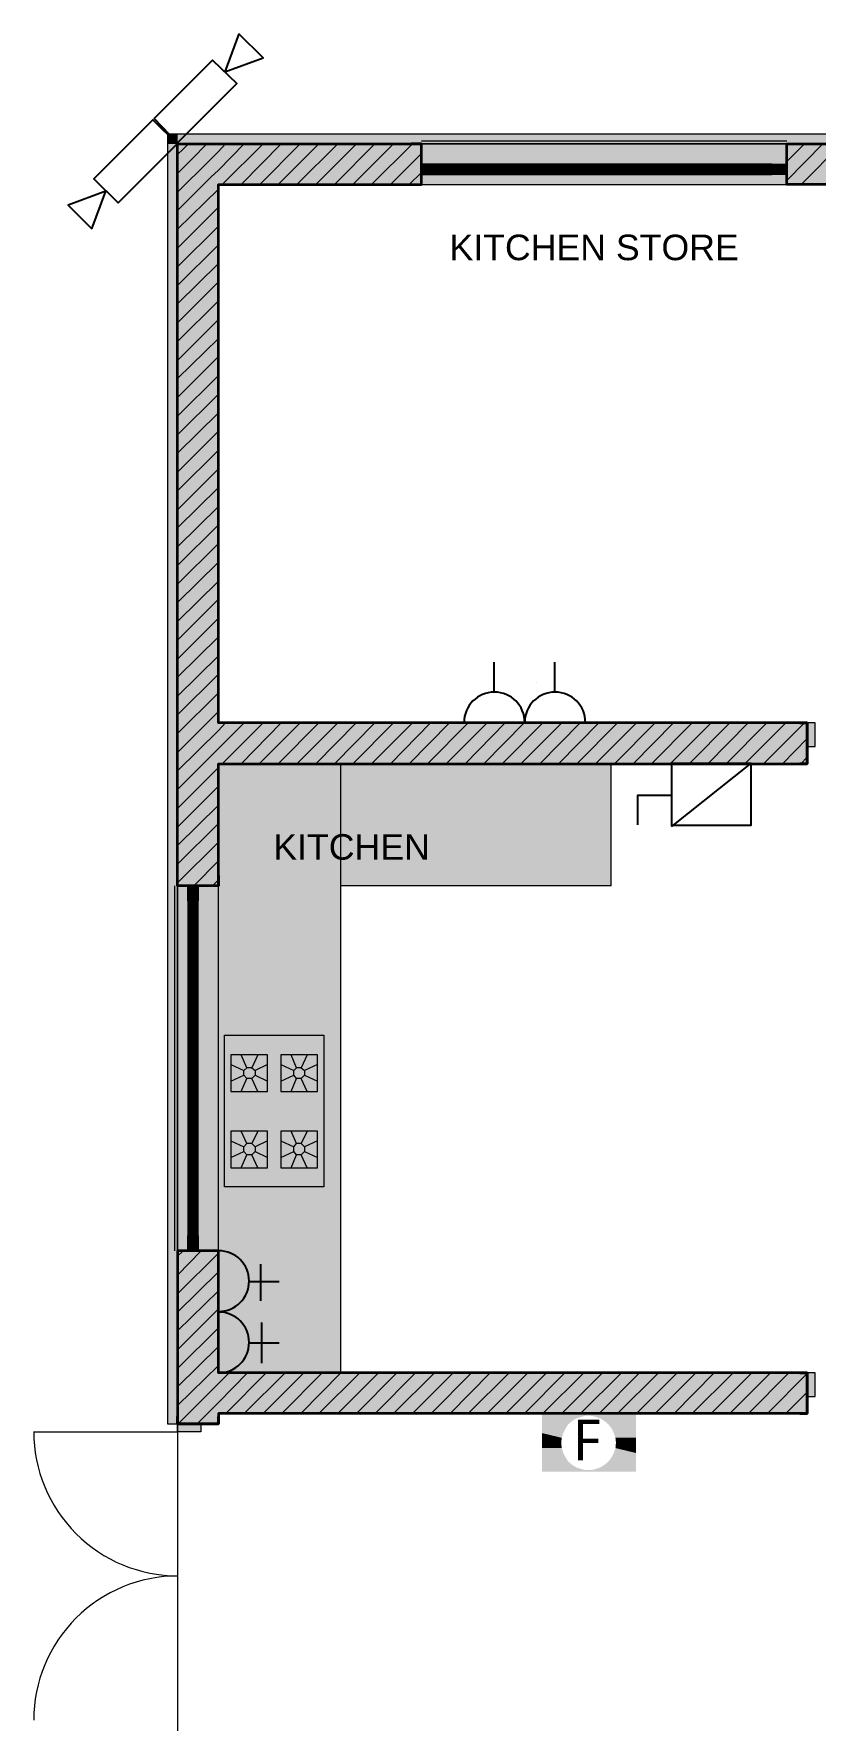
# Model space of a CAD drawing. Header units: inches. Extents: x 1845 to 54835, y 15201 to 50607.
# Drawn here: x 1845 to 9544, y 33993 to 50607 of the extents above; entities that cross this region are included whole.
import ezdxf

# ---------------------------------------------------------------- set-up
doc = ezdxf.new("R2010")
doc.units = ezdxf.units.IN
doc.header["$MEASUREMENT"] = 0
doc.layers.add('PDF_Geometry', color=7, linetype='Continuous', true_color=0xfd8379)
doc.layers.add('PDF_Solid Fills', color=7, linetype='Continuous', true_color=0xffffff)
doc.layers.add('PDF_Text', color=7, linetype='Continuous')
doc.styles.add('PDF Arial-BoldMT', font='arial.ttf')
doc.styles.add('PDF Ebrima', font='ebrima.ttf')

msp = doc.modelspace()

# ---------------------------------------------------------------- linework, layer by layer
at = {"layer": 'PDF_Geometry', "color": 6, "lineweight": 25}
for points in [[(3866, 50607), (3729, 50231), (4104, 50369)], [(3030, 49771), (3607, 50347), (3845, 50115), (3263, 49533)], [(3258, 49522), (2676, 48940), (2438, 49178), (3020, 49760)], [(2416, 48686), (2554, 49056), (2184, 48919)]]:
    msp.add_lwpolyline(points, close=True, dxfattribs=at)
at = {"layer": 'PDF_Geometry', "color": 251, "lineweight": 18, "true_color": 0x696969}
msp.add_lwpolyline([(3263, 49617), (3163, 49617), (3163, 36912), (3263, 36912), (3263, 49522), (48681, 49522), (48681, 49617)], close=True, dxfattribs=at)
at = {"layer": 'PDF_Geometry', "color": 123, "lineweight": 18, "true_color": 0x70cdbd}
msp.add_lwpolyline([(3263, 49522), (3263, 21805), (15058, 21805), (15058, 15804), (23863, 15804), (23863, 21805), (53787, 21805), (53787, 49522)], close=True, dxfattribs=at)
at = {"layer": 'PDF_Geometry', "lineweight": 9}
for points in [[(3263, 48866), (3517, 49120), (3591, 49194), (3665, 49263), (3919, 49522)], [(3263, 49046), (3337, 49120), (3501, 49284), (3665, 49448), (3734, 49522)], [(3549, 49522), (3406, 49374), (3263, 49231)], [(3369, 49522), (3316, 49469), (3263, 49416)], [(3702, 49120), (4104, 49522)], [(3888, 49120), (4284, 49522)], [(4073, 49120), (4470, 49522)], [(4253, 49120), (4655, 49522)], [(4438, 49120), (4840, 49522)], [(4623, 49120), (5025, 49522)], [(4808, 49120), (5205, 49522)], [(4988, 49120), (5390, 49522)], [(5173, 49120), (5576, 49522)], [(9264, 49162), (9618, 49522)], [(9264, 49347), (9438, 49522)], [(9407, 49120), (9803, 49522)], [(5359, 49120), (5665, 49427)], [(5544, 49120), (5665, 49241)], [(3263, 48681), (3665, 49077)], [(3263, 48495), (3665, 48898)], [(3263, 48310), (3665, 48712)], [(3263, 48125), (3665, 48527)], [(3263, 47945), (3665, 48342)], [(3263, 47760), (3665, 48162)], [(3263, 47575), (3665, 47977)], [(3263, 47389), (3665, 47792)], [(3263, 47210), (3665, 47606)], [(3263, 47024), (3665, 47426)], [(3263, 46839), (3665, 47241)], [(3263, 46654), (3665, 47056)], [(3263, 46474), (3665, 46871)], [(3263, 46289), (3665, 46691)], [(3263, 46104), (3665, 46506)], [(3263, 45918), (3665, 46321)], [(3263, 45738), (3665, 46135)], [(3263, 45553), (3665, 45950)], [(3263, 45368), (3665, 45770)], [(3263, 45183), (3665, 45585)], [(3263, 45003), (3665, 45400)], [(3263, 44818), (3665, 45215)], [(3263, 44633), (3665, 45035)], [(3263, 44447), (3665, 44849)], [(3263, 44267), (3665, 44664)], [(3263, 44082), (3665, 44479)], [(3263, 43897), (3665, 44299)], [(3263, 43712), (3665, 44114)], [(3263, 43527), (3665, 43929)], [(3263, 43161), (3665, 43564), (3919, 43818)], [(3263, 43347), (3665, 43744), (3734, 43818)], [(3702, 43415), (4104, 43818)], [(3888, 43415), (4284, 43818)], [(4067, 43415), (4470, 43818)], [(4253, 43415), (4655, 43818)], [(4438, 43415), (4840, 43818)], [(4623, 43415), (5020, 43818)], [(4808, 43415), (5205, 43818)], [(4988, 43415), (5390, 43818)], [(5173, 43415), (5576, 43818)], [(5359, 43415), (5755, 43818)], [(5544, 43415), (5941, 43818)], [(5724, 43415), (6126, 43818)], [(5909, 43415), (6311, 43818)], [(6094, 43415), (6491, 43818)], [(6279, 43415), (6676, 43818)], [(6459, 43415), (6861, 43818)], [(6644, 43415), (7047, 43818)], [(6830, 43415), (7227, 43818)], [(7015, 43415), (7412, 43818)], [(7195, 43415), (7597, 43818)], [(7380, 43415), (7782, 43818)], [(7565, 43415), (7967, 43818)], [(7750, 43415), (8147, 43818)], [(7930, 43415), (8332, 43818)], [(8115, 43415), (8518, 43818)], [(8301, 43415), (8703, 43818)], [(8486, 43415), (8883, 43818)], [(8666, 43415), (9068, 43818)], [(8851, 43415), (9253, 43818)], [(9036, 43415), (9438, 43818)], [(9221, 43415), (9465, 43664)], [(3263, 42976), (3665, 43378)], [(9401, 43415), (9465, 43479)], [(3263, 42791), (3665, 43193)], [(3263, 42611), (3665, 43008)], [(3263, 42426), (3665, 42828)], [(3263, 42241), (3665, 42643)], [(3422, 42214), (3665, 42458)], [(3607, 42214), (3665, 42273)], [(3263, 38378), (3496, 38616)], [(3263, 38563), (3316, 38616)], [(3263, 38193), (3665, 38595)], [(3263, 38013), (3665, 38410)], [(3263, 37828), (3665, 38224)], [(3263, 37642), (3665, 38045)], [(3263, 37457), (3665, 37859)], [(3263, 37277), (3665, 37674)], [(3263, 37092), (3665, 37489)], [(3268, 36912), (3665, 37309), (3771, 37415)], [(3454, 36912), (3665, 37124), (3951, 37415)], [(3739, 37013), (4136, 37415)], [(3919, 37013), (4321, 37415)], [(4104, 37013), (4507, 37415)], [(4290, 37013), (4687, 37415)], [(4475, 37013), (4872, 37415)], [(4655, 37013), (5057, 37415)], [(4840, 37013), (5242, 37415)], [(5025, 37013), (5422, 37415)], [(5210, 37013), (5607, 37415)], [(5390, 37013), (5792, 37415)], [(5576, 37013), (5978, 37415)], [(5761, 37013), (6158, 37415)], [(5946, 37013), (6343, 37415)], [(6126, 37013), (6528, 37415)], [(6311, 37013), (6713, 37415)], [(6496, 37013), (6898, 37415)], [(6681, 37013), (7078, 37415)], [(6861, 37013), (7264, 37415)], [(7047, 37013), (7449, 37415)], [(7232, 37013), (7634, 37415)], [(7417, 37013), (7814, 37415)], [(7597, 37013), (7999, 37415)], [(7782, 37013), (8184, 37415)], [(7967, 37013), (8369, 37415)], [(8153, 37013), (8549, 37415)], [(8332, 37013), (8735, 37415)], [(8518, 37013), (8920, 37415)], [(8703, 37013), (9105, 37415)], [(8888, 37013), (9285, 37415)], [(9073, 37013), (9465, 37410)], [(9253, 37013), (9465, 37224)], [(3639, 36912), (3665, 36939)], [(9438, 37013), (9465, 37039)]]:
    msp.add_lwpolyline(points, dxfattribs=at)
at = {"layer": 'PDF_Geometry', "color": 7, "lineweight": 35}
for points in [[(3665, 42315), (3665, 42214), (3464, 42214), (3364, 42214), (3263, 42214), (3263, 49522), (3665, 49522), (5665, 49522)], [(9391, 43818), (9465, 43818), (9391, 43818), (9465, 43818), (3665, 43818), (3665, 49120), (5665, 49120), (5665, 49220), (5665, 49321), (5665, 49522), (5565, 49522)], [(11338, 43818), (11264, 43818), (11338, 43818), (11264, 43818), (11264, 49120), (9264, 49120), (9264, 49220), (9264, 49321), (9264, 49522), (9364, 49522)], [(9264, 49522), (12915, 49522), (12915, 49421), (12915, 49120), (11666, 49120), (11666, 46770), (15471, 46770), (15471, 46469), (11666, 46469), (11666, 43818), (15270, 43818), (15270, 44664), (15497, 44664), (15270, 44664), (15270, 44590), (15270, 44664)], [(9465, 43818), (9465, 43585), (9465, 43818), (9465, 43585), (9465, 43415), (9465, 43585), (9465, 43415)], [(3665, 42214), (3665, 43415), (9465, 43415), (9391, 43415), (9465, 43415), (9391, 43415)], [(3665, 38515), (3665, 38616), (3464, 38616), (3364, 38616), (3263, 38616), (3263, 36912), (3491, 36912), (3263, 36912), (3263, 36986), (3263, 36912)], [(9391, 37415), (9465, 37415), (9391, 37415), (9465, 37415), (3665, 37415), (3665, 38616)], [(9465, 37415), (9465, 37182), (9465, 37415), (9465, 37182), (9465, 37013), (9391, 37013)], [(9465, 37013), (9391, 37013), (9465, 37013), (9465, 37182), (9465, 37013), (3665, 37013), (3665, 36912), (3491, 36912), (3263, 36912), (3263, 36986)], [(3665, 36912), (3665, 36986)]]:
    msp.add_lwpolyline(points, dxfattribs=at)
at = {"layer": 'PDF_Geometry', "color": 7, "lineweight": 13}
for points in [[(5665, 49522), (5565, 49522)], [(9264, 49522), (9364, 49522)], [(6692, 49321), (5814, 49321)], [(5814, 49220), (6692, 49220)], [(7941, 49321), (7041, 49321)], [(7041, 49220), (7941, 49220)], [(9116, 49321), (8190, 49321)], [(8190, 49220), (9116, 49220)], [(7533, 42214), (7533, 43415)], [(3364, 42214), (3464, 42214), (3364, 42214)], [(3665, 42214), (3665, 42315)], [(3364, 42066), (3364, 41140)], [(3464, 41140), (3464, 42066)], [(3364, 40891), (3364, 39992)], [(3464, 39992), (3464, 40891)], [(3364, 39637), (3364, 38764)], [(3464, 38764), (3464, 39637)], [(3364, 38616), (3464, 38616), (3364, 38616)], [(3665, 38616), (3665, 38515)]]:
    msp.add_lwpolyline(points, dxfattribs=at)
at = {"layer": 'PDF_Geometry', "color": 251, "lineweight": 18, "true_color": 0x696969}
for points in [[(9264, 49548), (5665, 49548)], [(5665, 49522), (9264, 49522)], [(3231, 42214), (3231, 38616)], [(3263, 38616), (3263, 42214)]]:
    msp.add_lwpolyline(points, dxfattribs=at)
at = {"layer": 'PDF_Geometry', "color": 7, "lineweight": 13}
for points in [[(5665, 49120), (9264, 49120), (9264, 49220), (9264, 49321), (9264, 49220), (9116, 49220), (9116, 49321), (9264, 49321), (9264, 49522), (5665, 49522), (5665, 49321), (5665, 49220)], [(5665, 49220), (5814, 49220), (5814, 49321), (5665, 49321)], [(6867, 49220), (7041, 49220), (7041, 49321), (6867, 49321), (6692, 49321), (6692, 49220)], [(8063, 49220), (8190, 49220), (8190, 49321), (8063, 49321), (7941, 49321), (7941, 49220)], [(3464, 38764), (3464, 38616), (3665, 38616), (3665, 42214), (3464, 42214), (3464, 42066), (3364, 42066), (3364, 42214), (3263, 42214), (3263, 38616), (3364, 38616), (3364, 38764)], [(3464, 41013), (3464, 41140), (3364, 41140), (3364, 41013), (3364, 40891), (3464, 40891)], [(3464, 39812), (3464, 39992), (3364, 39992), (3364, 39812), (3364, 39637), (3464, 39637)]]:
    msp.add_lwpolyline(points, close=True, dxfattribs=at)
at = {"layer": 'PDF_Geometry', "color": 7, "lineweight": 0, "true_color": 0xffffff}
for points in [[(5665, 49271, 101, 101, 0), (5814, 49271, 101, 101, 0), (6692, 49271, 101, 101, 0), (6867, 49271, 101, 101, 0), (7041, 49271, 101, 101, 0), (7941, 49271, 101, 101, 0), (8063, 49271, 101, 101, 0), (8190, 49271, 101, 101, 0), (9116, 49271, 0, 0, 0)], [(3414, 38616, 101, 101, 0), (3414, 38764, 101, 101, 0), (3414, 39637, 101, 101, 0), (3414, 39812, 101, 101, 0), (3414, 39992, 101, 101, 0), (3414, 40891, 101, 101, 0), (3414, 41013, 101, 101, 0), (3414, 41140, 101, 101, 0), (3414, 42066, 0, 0, 0)]]:
    msp.add_lwpolyline(points, format="xyseb", dxfattribs=at)
at = {"layer": 'PDF_Geometry', "color": 1, "lineweight": 25}
for points in [[(6380, 44114), (6380, 44416)], [(6978, 44114), (6978, 44416)], [(6798, 44215), (6798, 44215)], [(7279, 43818), (6078, 43818)], [(8904, 43415), (8131, 42802), (8131, 43421), (8909, 43421), (8909, 42807), (8131, 42807)], [(8131, 43103), (7793, 43103), (7793, 42812)], [(3665, 37415), (3665, 38611)], [(4078, 38484), (4078, 38124)], [(3962, 38314), (4263, 38314)], [(4062, 37896), (4062, 37896)], [(4089, 37912), (4089, 37510)], [(3962, 37711), (4263, 37711)]]:
    msp.add_lwpolyline(points, dxfattribs=at)
msp.add_lwpolyline([(7280, 43822, 1), (6682, 43822, 1), (6084, 43822)], format="xyb", dxfattribs=at)
at = {"layer": 'PDF_Geometry', "color": 30, "lineweight": 20, "true_color": 0xff6600}
for points in [[(9465, 43585), (9544, 43585), (9544, 43818), (9465, 43818)], [(9465, 37182), (9544, 37182), (9544, 37415), (9465, 37415)], [(3491, 36912), (3491, 36833), (3263, 36833), (3263, 36912)]]:
    msp.add_lwpolyline(points, close=True, dxfattribs=at)
at = {"layer": 'PDF_Geometry', "color": 39, "lineweight": 13, "true_color": 0x563838}
for points in [[(3665, 37415), (3665, 39246), (3665, 40743), (3665, 43415)], [(7533, 43415), (4866, 43415), (4866, 40743), (4866, 39246), (4866, 37415)], [(7533, 42214), (4866, 42214)], [(3787, 40452), (3914, 40394), (3946, 40420), (3888, 40547)], [(4052, 40547), (3993, 40420), (4025, 40394)], [(4279, 40452), (4406, 40394), (4433, 40420), (4380, 40547)], [(4538, 40547), (4480, 40420), (4512, 40394)], [(3787, 40288), (3914, 40346), (3914, 40394)], [(3993, 40420), (3946, 40420)], [(4147, 40452), (4025, 40394), (4025, 40346), (4147, 40288)], [(4279, 40288), (4406, 40346), (4406, 40394)], [(4480, 40420), (4433, 40420)], [(4639, 40452), (4512, 40394), (4512, 40346), (4639, 40288)], [(3888, 40188), (3946, 40315), (3914, 40346)], [(4052, 40188), (3993, 40315), (3946, 40315)], [(3993, 40315), (4025, 40346)], [(4380, 40188), (4433, 40315), (4406, 40346)], [(4538, 40188), (4480, 40315), (4433, 40315)], [(4480, 40315), (4512, 40346)], [(3787, 39701), (3914, 39643), (3946, 39674), (3888, 39796)], [(4052, 39796), (3993, 39674), (4025, 39643)], [(4279, 39701), (4406, 39643), (4433, 39674), (4380, 39796)], [(4538, 39796), (4480, 39674), (4512, 39643)], [(3787, 39537), (3914, 39595), (3914, 39643)], [(3888, 39436), (3946, 39563), (3914, 39595)], [(3993, 39674), (3946, 39674)], [(4052, 39436), (3993, 39563), (3946, 39563)], [(3993, 39563), (4025, 39595)], [(4147, 39701), (4025, 39643), (4025, 39595), (4147, 39537)], [(4279, 39537), (4406, 39595), (4406, 39643)], [(4380, 39436), (4433, 39563), (4406, 39595)], [(4480, 39674), (4433, 39674)], [(4538, 39436), (4480, 39563), (4433, 39563)], [(4480, 39563), (4512, 39595)], [(4639, 39701), (4512, 39643), (4512, 39595), (4639, 39537)]]:
    msp.add_lwpolyline(points, dxfattribs=at)
for points in [[(4702, 40743), (4702, 39246), (3723, 39246), (3723, 40743)], [(3787, 40547), (3787, 40188), (4147, 40188), (4147, 40547)], [(4279, 40547), (4279, 40188), (4639, 40188), (4639, 40547)], [(3787, 39796), (3787, 39436), (4147, 39436), (4147, 39796)], [(4279, 39796), (4279, 39436), (4639, 39436), (4639, 39796)]]:
    msp.add_lwpolyline(points, close=True, dxfattribs=at)
at = {"layer": 'PDF_Geometry', "color": 7, "lineweight": 35}
msp.add_lwpolyline([(3665, 36986), (3665, 36912), (3491, 36912), (3665, 36912)], close=True, dxfattribs=at)
at = {"layer": 'PDF_Geometry', "color": 30, "lineweight": 18, "true_color": 0xff6600}
msp.add_lwpolyline([(1845, 36837, 0.414214), (3266, 35415, 0.414214), (1845, 33994)], format="xyb", dxfattribs=at)
msp.add_lwpolyline([(1845, 36833), (3263, 36833)], dxfattribs=at)
at = {"layer": 'PDF_Geometry', "color": 1, "lineweight": 25}
for centre in [(3668, 38319), (3668, 37715)]:
    msp.add_arc(centre, 299, 270, 90, dxfattribs=at)
at = {"layer": 'PDF_Solid Fills', "transparency": 33554559}
for points in [[(3163, 49522), (3163, 49617), (3263, 49522)], [(3163, 49617), (3263, 49522), (3263, 49617)], [(3163, 49522), (3163, 36912), (3263, 49522)], [(3163, 36912), (3263, 49522), (3263, 36912)], [(3263, 49522), (48681, 49522), (3263, 49617)], [(48681, 49522), (3263, 49617), (48681, 49617)], [(3263, 49120), (3263, 49522), (3665, 49120)], [(3665, 49522), (3665, 49120), (3263, 49522)], [(3665, 49120), (5665, 49120), (3665, 49522)], [(5665, 49120), (3665, 49522), (5665, 49522)], [(9264, 49548), (5665, 49548), (9264, 49522)], [(5665, 49548), (9264, 49522), (5665, 49522)], [(5665, 49522), (5665, 49120), (9264, 49522)], [(5665, 49120), (9264, 49522), (9264, 49120)], [(9264, 49522), (9264, 49120), (12915, 49522)], [(9264, 49120), (12915, 49522), (12915, 49120)], [(9264, 49321), (9264, 49220), (9116, 49321)], [(9264, 49220), (9116, 49321), (9116, 49220)], [(3263, 49120), (3263, 42214), (3665, 49120)], [(3263, 42214), (3665, 49120), (3665, 42214)], [(3665, 43415), (9465, 43415), (3665, 43818)], [(9465, 43415), (3665, 43818), (9465, 43818)], [(9465, 43585), (9465, 43818), (9544, 43585)], [(9465, 43818), (9544, 43585), (9544, 43818)], [(4866, 43415), (4866, 40743), (3665, 43415)], [(4866, 40743), (3665, 43415), (3665, 40743)], [(7533, 42214), (4866, 42214), (7533, 43415)], [(4866, 42214), (7533, 43415), (4866, 43415)], [(3231, 42214), (3231, 38616), (3263, 42214)], [(3231, 38616), (3263, 42214), (3263, 38616)], [(3665, 38616), (3665, 42214), (3263, 38616)], [(3665, 42214), (3263, 38616), (3263, 42214)], [(3364, 42214), (3464, 42214), (3364, 42066)], [(3464, 42214), (3364, 42066), (3464, 42066)], [(4866, 40743), (4866, 39246), (3665, 40743)], [(4866, 39246), (3665, 40743), (3665, 39246)], [(4702, 40743), (3723, 40743), (4702, 39246)], [(3723, 40743), (4702, 39246), (3723, 39246)], [(4866, 37415), (3665, 37415), (4866, 39246)], [(3665, 37415), (4866, 39246), (3665, 39246)], [(3665, 38616), (3263, 38616), (3665, 36912)], [(3263, 38616), (3665, 36912), (3263, 36912)], [(3665, 37013), (9465, 37013), (3665, 37415)], [(9465, 37013), (3665, 37415), (9465, 37415)], [(9465, 37182), (9465, 37415), (9544, 37182)], [(9465, 37415), (9544, 37182), (9544, 37415)], [(3491, 36912), (3491, 36833), (3263, 36912)], [(3491, 36833), (3263, 36912), (3263, 36833)]]:
    msp.add_solid(points, dxfattribs=at)
at = {"layer": 'PDF_Solid Fills', "color": 1, "transparency": 33554559}
for points in [[(7777, 37013), (6851, 37013), (7777, 36992)], [(6851, 37013), (7777, 36992), (6851, 36992)], [(7285, 36992), (6851, 36992), (7237, 36981)], [(6851, 36992), (7237, 36981), (6851, 36981)], [(7237, 36981), (6851, 36981), (7189, 36965)], [(6851, 36981), (7189, 36965), (6851, 36965)], [(7189, 36965), (6851, 36965), (7147, 36939)], [(6851, 36965), (7147, 36939), (6851, 36939)], [(7147, 36939), (6851, 36939), (7110, 36907)], [(6851, 36939), (7110, 36907), (6851, 36907)], [(7110, 36907), (6851, 36907), (7084, 36865)], [(6851, 36907), (7084, 36865), (6851, 36865)], [(7777, 36992), (7338, 36992), (7777, 36981)], [(7338, 36992), (7777, 36981), (7385, 36981)], [(7777, 36981), (7385, 36981), (7777, 36965)], [(7385, 36981), (7777, 36965), (7428, 36965)], [(7777, 36965), (7428, 36965), (7777, 36939)], [(7428, 36965), (7777, 36939), (7470, 36939)], [(7777, 36939), (7470, 36939), (7777, 36907)], [(7470, 36939), (7777, 36907), (7507, 36907)], [(7777, 36907), (7507, 36907), (7777, 36865)], [(7507, 36907), (7777, 36865), (7539, 36865)], [(7084, 36865), (6851, 36865), (7062, 36822)], [(6851, 36865), (7062, 36822), (6851, 36822)], [(7062, 36822), (6851, 36822), (7047, 36775)], [(6851, 36822), (7047, 36775), (6851, 36775)], [(7047, 36775), (6851, 36775), (7041, 36727)], [(6851, 36775), (7041, 36727), (6851, 36727)], [(7041, 36727), (6851, 36727), (7047, 36674)], [(6851, 36727), (7047, 36674), (6851, 36674)], [(7777, 36865), (7539, 36865), (7777, 36822)], [(7539, 36865), (7777, 36822), (7560, 36822)], [(7777, 36822), (7560, 36822), (7777, 36775)], [(7560, 36822), (7777, 36775), (7576, 36775)], [(7777, 36775), (7576, 36775), (7777, 36727)], [(7576, 36775), (7777, 36727), (7581, 36727)], [(7581, 36727), (7777, 36674), (7576, 36674)], [(7777, 36727), (7581, 36727), (7777, 36674)], [(7047, 36674), (6851, 36674), (7062, 36626)], [(6851, 36674), (7062, 36626), (6851, 36626)], [(7062, 36626), (6851, 36626), (7084, 36584)], [(6851, 36626), (7084, 36584), (6851, 36584)], [(7084, 36584), (6851, 36584), (7110, 36542)], [(6851, 36584), (7110, 36542), (6851, 36542)], [(7539, 36584), (7777, 36542), (7507, 36542)], [(7560, 36626), (7777, 36584), (7539, 36584)], [(7777, 36584), (7539, 36584), (7777, 36542)], [(7576, 36674), (7777, 36626), (7560, 36626)], [(7777, 36626), (7560, 36626), (7777, 36584)], [(7777, 36674), (7576, 36674), (7777, 36626)], [(7110, 36542), (6851, 36542), (7147, 36510)], [(6851, 36542), (7147, 36510), (6851, 36510)], [(7147, 36510), (6851, 36510), (7189, 36484)], [(6851, 36510), (7189, 36484), (6851, 36484)], [(7189, 36484), (6851, 36484), (7237, 36468)], [(6851, 36484), (7237, 36468), (6851, 36468)], [(7237, 36468), (6851, 36468), (7285, 36457)], [(6851, 36468), (7285, 36457), (6851, 36457)], [(7777, 36457), (6851, 36457), (7777, 36441)], [(6851, 36457), (7777, 36441), (6851, 36441)], [(7385, 36468), (7777, 36457), (7338, 36457)], [(7428, 36484), (7777, 36468), (7385, 36468)], [(7777, 36468), (7385, 36468), (7777, 36457)], [(7470, 36510), (7777, 36484), (7428, 36484)], [(7777, 36484), (7428, 36484), (7777, 36468)], [(7507, 36542), (7777, 36510), (7470, 36510)], [(7777, 36510), (7470, 36510), (7777, 36484)], [(7777, 36542), (7507, 36542), (7777, 36510)]]:
    msp.add_solid(points, dxfattribs=at)

# ---------------------------------------------------------------- texts
at = {"layer": 'PDF_Text', "attachment_point": 4, "style": 'PDF Arial-BoldMT'}
for s, insert, char_height in [('KITCHEN STORE', (5941, 48500), 251.48), ('KITCHEN', (4205, 42594), 251.5)]:
    msp.add_mtext(s, dxfattribs=dict(at, insert=insert, char_height=char_height))
at = {"layer": 'PDF_Text', "color": 1, "insert": (7158, 36754), "char_height": 400, "attachment_point": 4, "style": 'PDF Ebrima'}
msp.add_mtext('F', dxfattribs=at)

doc.saveas('drawing.dxf')
